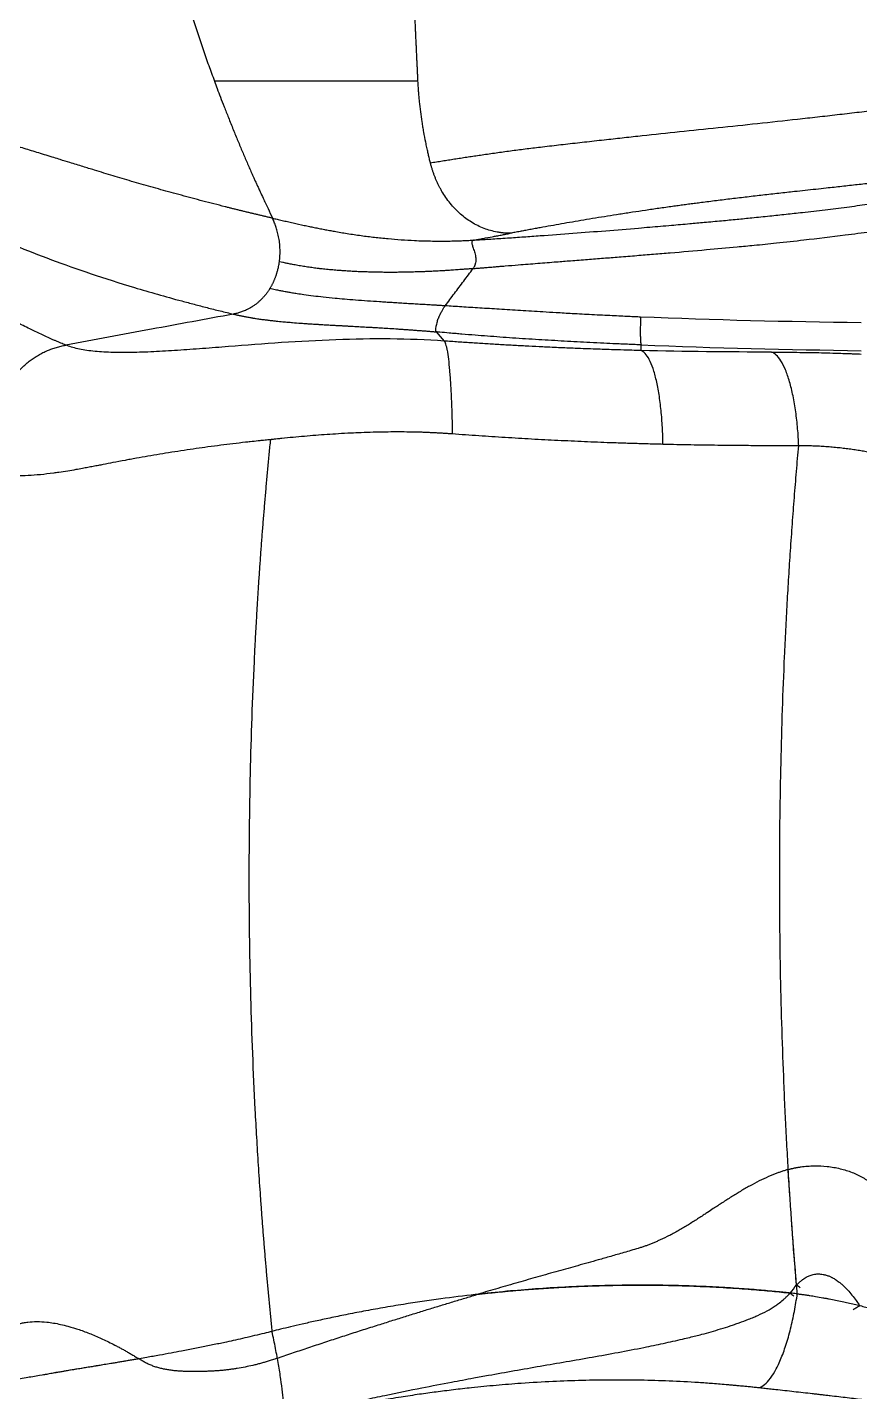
# Model space of a CAD drawing. Extents: x 526 to 610, y 679 to 808.
# Drawn here: x 540.34 to 555.31, y 713.94 to 738.47 of the extents above; entities that cross this region are included whole.
import ezdxf

# ---------------------------------------------------------------- set-up
doc = ezdxf.new("R2010")
doc.units = 0
doc.header["$MEASUREMENT"] = 0
doc.layers.add('1', color=4, linetype='Continuous')

# ---------------------------------------------------------------- blocks, each defined once
blk = doc.blocks.new('JETSETTER LX')
at = {"layer": '1', "color": 3, "linetype": 'Continuous', "lineweight": 25}
for p, q in [((17.583, 40.622), (17.58, 40.622)), ((21.57, 36.117), (21.712, 35.953)), ((25.257, 35.782), (25.257, 35.883)), ((18.713, 17.668), (18.798, 17.697))]:
    blk.add_line(p, q, dxfattribs=at)
for points, knots in [([(21.242, 40.622), (21.241, 40.647), (21.238, 40.698), (21.235, 40.774), (21.231, 40.85), (21.228, 40.927), (21.224, 41.004), (21.22, 41.08), (21.217, 41.158), (21.213, 41.235), (21.21, 41.312), (21.206, 41.39), (21.203, 41.468), (21.199, 41.546), (21.189, 41.766), (21.173, 42.131), (21.152, 42.645), (21.131, 43.166), (21.117, 43.567), (21.107, 43.845), (21.102, 43.998), (21.097, 44.151), (21.092, 44.305), (21.087, 44.46), (21.082, 44.616), (21.079, 44.72), (21.078, 44.772)], [0, 0, 0, 0, 0.0190812, 0.0381721, 0.0572728, 0.0763836, 0.0955046, 0.1146358, 0.1337775, 0.1529297, 0.1720926, 0.1912664, 0.2104511, 0.229647, 0.248854, 0.372558, 0.4971316, 0.6213283, 0.7468454, 0.782577, 0.8184518, 0.8544706, 0.8906342, 0.9269432, 0.9633982, 1, 1, 1, 1]), ([(16.853, 42.933), (16.861, 42.903), (16.876, 42.843), (16.9, 42.752), (16.925, 42.662), (16.949, 42.572), (16.974, 42.482), (17, 42.392), (17.026, 42.302), (17.052, 42.213), (17.078, 42.123), (17.105, 42.034), (17.132, 41.945), (17.159, 41.857), (17.208, 41.701), (17.28, 41.479), (17.361, 41.24), (17.427, 41.049), (17.477, 40.909), (17.529, 40.766), (17.565, 40.672), (17.583, 40.622)], [0, 0, 0, 0, 0.038666, 0.077299, 0.115897, 0.154462, 0.192992, 0.231489, 0.269951, 0.308378, 0.346772, 0.385131, 0.423455, 0.461745, 0.500001, 0.625304, 0.75, 0.812907, 0.875, 0.934374, 1, 1, 1, 1]), ([(17.58, 40.622), (17.597, 40.579), (17.633, 40.484), (17.691, 40.332), (17.759, 40.158), (17.836, 39.963), (17.891, 39.825), (17.92, 39.753)], [0, 0, 0, 0, 0.149538, 0.324383, 0.524476, 0.749737, 1, 1, 1, 1]), ([(21.242, 40.622), (21.217, 40.622), (21.166, 40.622), (21.091, 40.622), (21.017, 40.622), (20.945, 40.622), (20.873, 40.622), (20.803, 40.622), (20.671, 40.622), (20.482, 40.622), (20.152, 40.622), (19.752, 40.622), (19.289, 40.622), (18.84, 40.622), (18.478, 40.622), (18.193, 40.622), (18.021, 40.622), (17.886, 40.622), (17.786, 40.622), (17.685, 40.622), (17.617, 40.622), (17.583, 40.622)], [0, 0, 0, 0, 0.018341, 0.036475, 0.054401, 0.07212, 0.08963, 0.106932, 0.124026, 0.187121, 0.248418, 0.374992, 0.498121, 0.620802, 0.748762, 0.810754, 0.874328, 0.904582, 0.935613, 0.967419, 1, 1, 1, 1]), ([(21.465, 39.158), (21.462, 39.17), (21.456, 39.194), (21.447, 39.231), (21.438, 39.268), (21.43, 39.305), (21.417, 39.359), (21.401, 39.433), (21.376, 39.556), (21.353, 39.678), (21.331, 39.801), (21.312, 39.923), (21.29, 40.076), (21.272, 40.228), (21.261, 40.35), (21.253, 40.441), (21.247, 40.532), (21.244, 40.592), (21.242, 40.622)], [0, 0, 0, 0, 0.025182, 0.050286, 0.075302, 0.10022, 0.125029, 0.186934, 0.250075, 0.375111, 0.437257, 0.500128, 0.624362, 0.750074, 0.812696, 0.875281, 0.937749, 1, 1, 1, 1]), ([(21.465, 39.158), (21.483, 39.16), (21.519, 39.166), (21.572, 39.175), (21.626, 39.183), (21.681, 39.192), (21.735, 39.2), (21.789, 39.209), (21.844, 39.217), (21.898, 39.226), (21.953, 39.234), (22.008, 39.243), (22.063, 39.251), (22.118, 39.26), (22.173, 39.268), (22.229, 39.276), (22.284, 39.285), (22.34, 39.293), (22.46, 39.311), (22.645, 39.337), (22.903, 39.373), (23.168, 39.407), (23.404, 39.436), (23.606, 39.46), (23.771, 39.479), (23.938, 39.498), (24.108, 39.517), (24.281, 39.537), (24.456, 39.556), (24.678, 39.581), (24.95, 39.611), (25.383, 39.658), (25.942, 39.718), (26.637, 39.79), (27.349, 39.864), (27.949, 39.93), (28.426, 39.983), (28.782, 40.024), (29.135, 40.065), (29.483, 40.106), (29.827, 40.147), (30.164, 40.189), (30.493, 40.23), (30.762, 40.263), (30.974, 40.29), (31.107, 40.307), (31.215, 40.321), (31.297, 40.331), (31.373, 40.341), (31.42, 40.347), (31.442, 40.349)], [0, 0, 0, 0, 0.007616, 0.015202, 0.022758, 0.030284, 0.037781, 0.045246, 0.052682, 0.060086, 0.06746, 0.074803, 0.082114, 0.089395, 0.096644, 0.103862, 0.111049, 0.118204, 0.125328, 0.15676, 0.187702, 0.219011, 0.250049, 0.26805, 0.286015, 0.303946, 0.321843, 0.339708, 0.357539, 0.375338, 0.406698, 0.43783, 0.499962, 0.562129, 0.624609, 0.687226, 0.718562, 0.749841, 0.781094, 0.812504, 0.843831, 0.875098, 0.906264, 0.937379, 0.952981, 0.968636, 0.976957, 0.985426, 0.993327, 1, 1, 1, 1]), ([(17.92, 39.753), (17.934, 39.719), (17.961, 39.652), (18.003, 39.551), (18.044, 39.452), (18.085, 39.354), (18.126, 39.258), (18.167, 39.163), (18.207, 39.07), (18.248, 38.977), (18.275, 38.917), (18.289, 38.887)], [0, 0, 0, 0, 0.116661, 0.23201, 0.346001, 0.458597, 0.569768, 0.679503, 0.787794, 0.89463, 1, 1, 1, 1]), ([(18.626, 38.161), (18.606, 38.166), (18.565, 38.175), (18.505, 38.189), (18.445, 38.204), (18.384, 38.218), (18.323, 38.232), (18.262, 38.247), (18.201, 38.261), (18.14, 38.276), (18.079, 38.291), (18.018, 38.306), (17.957, 38.321), (17.895, 38.336), (17.834, 38.352), (17.725, 38.379), (17.571, 38.418), (17.373, 38.469), (17.178, 38.521), (16.924, 38.589), (16.616, 38.674), (16.262, 38.774), (15.921, 38.874), (15.643, 38.958), (15.409, 39.03), (15.204, 39.093), (15, 39.155), (14.827, 39.209), (14.639, 39.267), (14.419, 39.335), (14.2, 39.402), (14.032, 39.453), (13.909, 39.491), (13.792, 39.525), (13.699, 39.553), (13.632, 39.572), (13.586, 39.585), (13.542, 39.597), (13.498, 39.609), (13.468, 39.617), (13.453, 39.621)], [0, 0, 0, 0, 0.008479, 0.017028, 0.025645, 0.034332, 0.043088, 0.051912, 0.060806, 0.069768, 0.078798, 0.087897, 0.097065, 0.1063, 0.115604, 0.124975, 0.155854, 0.186978, 0.218346, 0.249956, 0.312053, 0.374435, 0.437092, 0.500014, 0.534026, 0.575703, 0.624975, 0.662383, 0.687452, 0.749943, 0.812452, 0.8453, 0.874974, 0.907366, 0.937496, 0.950322, 0.962981, 0.975475, 0.987809, 1, 1, 1, 1]), ([(22.902, 37.89), (22.894, 37.89), (22.879, 37.89), (22.856, 37.89), (22.832, 37.891), (22.808, 37.893), (22.785, 37.895), (22.761, 37.897), (22.736, 37.9), (22.712, 37.903), (22.688, 37.907), (22.632, 37.917), (22.546, 37.937), (22.39, 37.989), (22.206, 38.08), (22.034, 38.207), (21.91, 38.327), (21.821, 38.427), (21.742, 38.532), (21.685, 38.622), (21.644, 38.693), (21.618, 38.743), (21.593, 38.794), (21.57, 38.845), (21.549, 38.896), (21.529, 38.948), (21.511, 39), (21.494, 39.052), (21.479, 39.105), (21.47, 39.14), (21.465, 39.158)], [0, 0, 0, 0, 0.012051, 0.024205, 0.036457, 0.048805, 0.061247, 0.073781, 0.086407, 0.099127, 0.111939, 0.124843, 0.187775, 0.24952, 0.377521, 0.499805, 0.564907, 0.628277, 0.690072, 0.750427, 0.776638, 0.802542, 0.828148, 0.853464, 0.878499, 0.903271, 0.927802, 0.952101, 0.976168, 1, 1, 1, 1]), ([(18.289, 38.887), (18.298, 38.866), (18.316, 38.826), (18.344, 38.765), (18.373, 38.702), (18.41, 38.622), (18.468, 38.498), (18.542, 38.34), (18.599, 38.219), (18.626, 38.161)], [0, 0, 0, 0, 0.083526, 0.166862, 0.249994, 0.342961, 0.499995, 0.762131, 1, 1, 1, 1]), ([(22.26, 37.768), (22.29, 37.77), (22.353, 37.774), (22.451, 37.78), (22.565, 37.787), (22.698, 37.796), (22.895, 37.809), (23.144, 37.826), (23.537, 37.854), (24.029, 37.891), (24.619, 37.936), (25.079, 37.974), (25.473, 38.007), (25.779, 38.033), (26.106, 38.062), (26.406, 38.089), (26.69, 38.115), (26.976, 38.142), (27.265, 38.171), (27.559, 38.201), (27.861, 38.233), (28.193, 38.27), (28.557, 38.313), (28.947, 38.361), (29.386, 38.419), (29.898, 38.492), (30.382, 38.568), (30.736, 38.627), (30.929, 38.66), (31.092, 38.688), (31.266, 38.719), (31.458, 38.754), (31.584, 38.778), (31.645, 38.789)], [0, 0, 0, 0, 0.009517, 0.019899, 0.031192, 0.045761, 0.06242, 0.093684, 0.124981, 0.187661, 0.25043, 0.313248, 0.334637, 0.376073, 0.41107, 0.438865, 0.471998, 0.501591, 0.530156, 0.5642, 0.595314, 0.626673, 0.669956, 0.71158, 0.751304, 0.81048, 0.875676, 0.906753, 0.924255, 0.93783, 0.959382, 0.980132, 1, 1, 1, 1]), ([(30.717, 38.941), (30.702, 38.939), (30.671, 38.936), (30.624, 38.93), (30.578, 38.925), (30.532, 38.919), (30.486, 38.914), (30.44, 38.909), (30.394, 38.903), (30.348, 38.898), (30.302, 38.893), (30.256, 38.887), (30.14, 38.874), (29.951, 38.852), (29.685, 38.822), (29.416, 38.792), (29.142, 38.762), (28.911, 38.736), (28.725, 38.716), (28.568, 38.699), (28.396, 38.68), (28.206, 38.659), (27.984, 38.635), (27.73, 38.607), (27.446, 38.575), (27.163, 38.542), (26.883, 38.509), (26.608, 38.475), (26.392, 38.448), (26.234, 38.427), (26.13, 38.414), (26.027, 38.4), (25.923, 38.386), (25.771, 38.365), (25.572, 38.337), (25.332, 38.302), (25.097, 38.267), (24.793, 38.22), (24.428, 38.162), (24.084, 38.104), (23.821, 38.058), (23.628, 38.024), (23.471, 37.996), (23.348, 37.973), (23.253, 37.956), (23.163, 37.939), (23.073, 37.922), (22.988, 37.906), (22.93, 37.895), (22.902, 37.89)], [0, 0, 0, 0, 0.00587, 0.01171, 0.017517, 0.023293, 0.029037, 0.034748, 0.040427, 0.046073, 0.051687, 0.057268, 0.062817, 0.094358, 0.125419, 0.156839, 0.187804, 0.21896, 0.23459, 0.250142, 0.270898, 0.291683, 0.312551, 0.343724, 0.374964, 0.406192, 0.437421, 0.468738, 0.499986, 0.512257, 0.524616, 0.53707, 0.549625, 0.562286, 0.592844, 0.62423, 0.654701, 0.686242, 0.748537, 0.81119, 0.842634, 0.874129, 0.905647, 0.921406, 0.937158, 0.954537, 0.968622, 0.985153, 1, 1, 1, 1]), ([(14.908, 35.879), (14.893, 35.885), (14.862, 35.898), (14.816, 35.917), (14.767, 35.938), (14.716, 35.96), (14.648, 35.99), (14.563, 36.028), (14.461, 36.075), (14.361, 36.122), (14.254, 36.174), (14.143, 36.229), (14.036, 36.284), (13.944, 36.333), (13.863, 36.376), (13.781, 36.421), (13.69, 36.473), (13.594, 36.529), (13.5, 36.586), (13.399, 36.648), (13.29, 36.718), (13.153, 36.81), (13.04, 36.89), (12.951, 36.956), (12.898, 36.996), (12.846, 37.036), (12.791, 37.08), (12.724, 37.134), (12.643, 37.202), (12.546, 37.287), (12.415, 37.409), (12.279, 37.546), (12.177, 37.658), (12.114, 37.731), (12.078, 37.774), (12.035, 37.826), (11.974, 37.902), (11.906, 37.99), (11.836, 38.086), (11.787, 38.156), (11.746, 38.215), (11.71, 38.267), (11.687, 38.302), (11.675, 38.319)], [0, 0, 0, 0, 0.008126, 0.016721, 0.025787, 0.035322, 0.045327, 0.06484, 0.084362, 0.105229, 0.125071, 0.150138, 0.175216, 0.193908, 0.211749, 0.229972, 0.250329, 0.276134, 0.299676, 0.320953, 0.353557, 0.386156, 0.434427, 0.451545, 0.467368, 0.483085, 0.500379, 0.521466, 0.549269, 0.583792, 0.625033, 0.696772, 0.750392, 0.760324, 0.784501, 0.801919, 0.822879, 0.875323, 0.908112, 0.937735, 0.958502, 0.979257, 1, 1, 1, 1]), ([(12.443, 38.464), (12.452, 38.458), (12.471, 38.447), (12.508, 38.425), (12.554, 38.397), (12.6, 38.369), (12.636, 38.347), (12.69, 38.313), (12.775, 38.262), (12.932, 38.173), (13.141, 38.063), (13.409, 37.931), (13.694, 37.801), (14.097, 37.628), (14.639, 37.415), (15.352, 37.162), (16.132, 36.914), (16.769, 36.732), (17.218, 36.613), (17.409, 36.563), (17.564, 36.524), (17.684, 36.494), (17.803, 36.465), (17.883, 36.446), (17.92, 36.436)], [0, 0, 0, 0, 0.007813, 0.015626, 0.031251, 0.046877, 0.05469, 0.062503, 0.093754, 0.125005, 0.187506, 0.250009, 0.31251, 0.375012, 0.50001, 0.625009, 0.750002, 0.874995, 0.906246, 0.937497, 0.953123, 0.968748, 0.985334, 1, 1, 1, 1]), ([(22.231, 37.255), (22.257, 37.257), (22.308, 37.262), (22.387, 37.268), (22.467, 37.275), (22.55, 37.282), (22.635, 37.289), (22.722, 37.296), (22.859, 37.308), (23.084, 37.326), (23.392, 37.35), (23.705, 37.375), (24.004, 37.398), (24.286, 37.42), (24.577, 37.443), (24.872, 37.466), (25.172, 37.49), (25.479, 37.515), (25.896, 37.549), (26.397, 37.592), (26.899, 37.638), (27.318, 37.678), (27.719, 37.719), (28.265, 37.779), (28.831, 37.847), (29.317, 37.911), (29.642, 37.956), (29.898, 37.993), (30.149, 38.03), (30.394, 38.068), (30.635, 38.106), (30.87, 38.145), (31.101, 38.184), (31.326, 38.224), (31.546, 38.264), (31.691, 38.291), (31.762, 38.305)], [0, 0, 0, 0, 0.007992, 0.016201, 0.024627, 0.033273, 0.042138, 0.051223, 0.06053, 0.085244, 0.121753, 0.157103, 0.183571, 0.215796, 0.245873, 0.274884, 0.308521, 0.339938, 0.371383, 0.43948, 0.497244, 0.529089, 0.571018, 0.623037, 0.700928, 0.748861, 0.776291, 0.803208, 0.829612, 0.855502, 0.880876, 0.905734, 0.930076, 0.953901, 0.977209, 1, 1, 1, 1]), ([(18.75, 37.38), (18.751, 37.388), (18.753, 37.403), (18.755, 37.426), (18.757, 37.45), (18.759, 37.475), (18.76, 37.5), (18.761, 37.525), (18.761, 37.551), (18.761, 37.6), (18.758, 37.675), (18.746, 37.776), (18.726, 37.878), (18.704, 37.956), (18.686, 38.013), (18.672, 38.052), (18.657, 38.09), (18.642, 38.126), (18.631, 38.15), (18.626, 38.161)], [0, 0, 0, 0, 0.028962, 0.05857, 0.088824, 0.119729, 0.151286, 0.183501, 0.216377, 0.249919, 0.365231, 0.499849, 0.631712, 0.749901, 0.802526, 0.853837, 0.903842, 0.952555, 1, 1, 1, 1]), ([(18.626, 38.161), (18.639, 38.158), (18.667, 38.152), (18.709, 38.142), (18.752, 38.132), (18.814, 38.118), (18.895, 38.099), (19.026, 38.069), (19.158, 38.04), (19.286, 38.014), (19.376, 37.995), (19.466, 37.977), (19.558, 37.959), (19.648, 37.942), (19.746, 37.924), (19.853, 37.905), (20.01, 37.879), (20.173, 37.855), (20.34, 37.833), (20.499, 37.814), (20.697, 37.793), (20.936, 37.774), (21.15, 37.761), (21.339, 37.754), (21.466, 37.751), (21.553, 37.75), (21.594, 37.75), (21.626, 37.75), (21.649, 37.75), (21.673, 37.75), (21.71, 37.75), (21.761, 37.75), (21.821, 37.751), (21.88, 37.753), (21.939, 37.754), (21.996, 37.756), (22.05, 37.758), (22.103, 37.76), (22.156, 37.763), (22.208, 37.765), (22.243, 37.767), (22.26, 37.768)], [0, 0, 0, 0, 0.015239, 0.030961, 0.047166, 0.063852, 0.099772, 0.13565, 0.20641, 0.238566, 0.267154, 0.297737, 0.327443, 0.356275, 0.38424, 0.418776, 0.453895, 0.524982, 0.558176, 0.590577, 0.652581, 0.710318, 0.765171, 0.802549, 0.838711, 0.849137, 0.859441, 0.865768, 0.86985, 0.8741, 0.881331, 0.894193, 0.906937, 0.919567, 0.932089, 0.944512, 0.95566, 0.966778, 0.977873, 0.988946, 1, 1, 1, 1]), ([(22.26, 37.768), (22.286, 37.773), (22.339, 37.783), (22.445, 37.803), (22.551, 37.823), (22.658, 37.843), (22.739, 37.859), (22.821, 37.874), (22.875, 37.885), (22.902, 37.89)], [0, 0, 0, 0, 0.1226333, 0.249993, 0.4999841, 0.6215252, 0.7499826, 0.8744926, 1, 1, 1, 1]), ([(22.26, 37.768), (22.258, 37.768), (22.254, 37.767), (22.249, 37.766), (22.244, 37.764), (22.239, 37.763), (22.235, 37.761), (22.231, 37.759), (22.227, 37.757), (22.224, 37.755), (22.218, 37.749), (22.211, 37.739), (22.209, 37.722), (22.212, 37.7), (22.219, 37.673), (22.23, 37.639), (22.243, 37.601), (22.257, 37.559), (22.269, 37.515), (22.278, 37.47), (22.283, 37.426), (22.282, 37.381), (22.275, 37.346), (22.267, 37.321), (22.26, 37.304), (22.252, 37.287), (22.242, 37.271), (22.235, 37.26), (22.231, 37.255)], [0, 0, 0, 0, 0.012959, 0.025862, 0.038727, 0.051576, 0.064427, 0.0773, 0.090215, 0.10319, 0.116246, 0.171979, 0.23181, 0.290492, 0.357432, 0.426124, 0.499583, 0.572926, 0.64124, 0.70513, 0.765385, 0.824657, 0.879925, 0.903681, 0.927416, 0.951282, 0.975429, 1, 1, 1, 1]), ([(18.58, 36.897), (18.583, 36.903), (18.591, 36.915), (18.601, 36.934), (18.612, 36.952), (18.622, 36.971), (18.631, 36.99), (18.641, 37.009), (18.65, 37.028), (18.658, 37.048), (18.666, 37.067), (18.674, 37.087), (18.682, 37.107), (18.688, 37.123), (18.692, 37.135), (18.695, 37.145), (18.7, 37.16), (18.706, 37.178), (18.713, 37.201), (18.72, 37.228), (18.728, 37.26), (18.736, 37.296), (18.743, 37.336), (18.747, 37.365), (18.75, 37.38)], [0, 0, 0, 0, 0.0416561, 0.0833117, 0.1249673, 0.1666233, 0.2082801, 0.2499378, 0.2915965, 0.333256, 0.3749163, 0.416577, 0.4582379, 0.4998985, 0.5126126, 0.5336147, 0.5629047, 0.6004825, 0.6463482, 0.7005019, 0.7629441, 0.8336749, 0.912694, 1, 1, 1, 1]), ([(22.231, 37.255), (22.22, 37.254), (22.197, 37.252), (22.162, 37.249), (22.127, 37.246), (22.092, 37.244), (22.057, 37.241), (21.997, 37.236), (21.929, 37.231), (21.845, 37.226), (21.775, 37.221), (21.71, 37.217), (21.656, 37.214), (21.604, 37.211), (21.547, 37.208), (21.484, 37.205), (21.414, 37.202), (21.337, 37.199), (21.261, 37.196), (21.178, 37.194), (21.087, 37.191), (20.988, 37.189), (20.889, 37.188), (20.792, 37.187), (20.697, 37.187), (20.603, 37.188), (20.51, 37.189), (20.419, 37.191), (20.329, 37.194), (20.236, 37.197), (20.152, 37.2), (20.069, 37.204), (19.988, 37.209), (19.902, 37.215), (19.826, 37.22), (19.764, 37.225), (19.708, 37.23), (19.652, 37.235), (19.597, 37.241), (19.544, 37.246), (19.489, 37.252), (19.418, 37.261), (19.331, 37.272), (19.231, 37.286), (19.13, 37.302), (19.035, 37.319), (18.948, 37.336), (18.875, 37.351), (18.813, 37.365), (18.775, 37.374), (18.758, 37.378)], [0, 0, 0, 0, 0.008102, 0.016272, 0.024511, 0.032819, 0.041195, 0.049639, 0.074942, 0.089359, 0.109407, 0.124999, 0.135804, 0.147999, 0.162463, 0.176524, 0.193862, 0.213248, 0.232641, 0.249998, 0.275183, 0.300307, 0.325379, 0.350411, 0.375408, 0.400378, 0.425322, 0.450241, 0.475132, 0.499995, 0.528785, 0.547225, 0.572769, 0.600855, 0.624992, 0.641871, 0.659208, 0.677003, 0.695623, 0.712161, 0.729106, 0.749994, 0.783778, 0.818804, 0.855066, 0.892555, 0.925274, 0.954084, 0.978991, 1, 1, 1, 1]), ([(21.731, 36.585), (21.787, 36.66), (21.898, 36.808), (22.064, 37.032), (22.176, 37.181), (22.231, 37.255)], [0, 0, 0, 0, 0.333442, 0.666746, 1, 1, 1, 1]), ([(18.58, 36.897), (18.576, 36.892), (18.569, 36.881), (18.558, 36.864), (18.547, 36.848), (18.535, 36.831), (18.523, 36.814), (18.51, 36.797), (18.496, 36.78), (18.482, 36.764), (18.468, 36.747), (18.446, 36.723), (18.417, 36.693), (18.379, 36.659), (18.339, 36.625), (18.296, 36.593), (18.252, 36.564), (18.206, 36.538), (18.162, 36.515), (18.12, 36.496), (18.082, 36.481), (18.049, 36.469), (18.016, 36.459), (17.983, 36.45), (17.951, 36.443), (17.93, 36.439), (17.92, 36.436)], [0, 0, 0, 0, 0.0229602, 0.046373, 0.0702396, 0.0945614, 0.1193395, 0.1445755, 0.1702709, 0.1964275, 0.2230471, 0.2501321, 0.3099323, 0.3753318, 0.4326852, 0.500557, 0.5691348, 0.6256935, 0.6908492, 0.7506407, 0.7949807, 0.8382001, 0.880306, 0.9213042, 0.9612004, 1, 1, 1, 1]), ([(21.731, 36.585), (21.72, 36.586), (21.699, 36.587), (21.667, 36.589), (21.635, 36.591), (21.605, 36.593), (21.575, 36.595), (21.545, 36.597), (21.516, 36.598), (21.458, 36.602), (21.367, 36.607), (21.25, 36.614), (21.129, 36.621), (21.011, 36.628), (20.891, 36.636), (20.775, 36.643), (20.661, 36.65), (20.512, 36.66), (20.33, 36.672), (20.119, 36.687), (19.926, 36.703), (19.731, 36.721), (19.483, 36.746), (19.258, 36.773), (19.094, 36.798), (19.012, 36.811), (18.945, 36.822), (18.867, 36.836), (18.794, 36.85), (18.728, 36.863), (18.673, 36.875), (18.625, 36.886), (18.595, 36.894), (18.58, 36.897)], [0, 0, 0, 0, 0.008348, 0.016542, 0.024582, 0.03247, 0.040206, 0.04779, 0.055224, 0.062507, 0.092833, 0.125009, 0.153685, 0.187511, 0.218711, 0.250014, 0.281265, 0.312518, 0.375011, 0.437503, 0.500004, 0.55401, 0.625005, 0.749976, 0.795863, 0.812481, 0.846079, 0.874988, 0.90754, 0.937493, 0.958786, 0.979621, 1, 1, 1, 1]), ([(21.57, 36.117), (21.569, 36.117), (21.569, 36.118), (21.567, 36.12), (21.566, 36.123), (21.565, 36.127), (21.563, 36.134), (21.562, 36.145), (21.561, 36.167), (21.565, 36.198), (21.574, 36.239), (21.582, 36.271), (21.59, 36.299), (21.597, 36.324), (21.605, 36.349), (21.614, 36.372), (21.621, 36.39), (21.629, 36.408), (21.637, 36.425), (21.645, 36.442), (21.653, 36.457), (21.663, 36.476), (21.675, 36.498), (21.688, 36.521), (21.702, 36.543), (21.712, 36.559), (21.719, 36.57), (21.724, 36.576), (21.728, 36.581), (21.73, 36.584), (21.731, 36.585)], [0, 0, 0, 0, 0.0194459, 0.0387331, 0.0578723, 0.0865135, 0.1145563, 0.1744337, 0.2282339, 0.3518432, 0.4220047, 0.5002263, 0.5390737, 0.573488, 0.6335164, 0.6610139, 0.6894844, 0.7167258, 0.7501465, 0.7715617, 0.7955419, 0.8221447, 0.8599281, 0.8976338, 0.9321004, 0.9618937, 0.974696, 0.9853217, 0.9937564, 1, 1, 1, 1]), ([(25.245, 36.384), (25.213, 36.385), (25.141, 36.388), (25.023, 36.394), (24.886, 36.4), (24.73, 36.407), (24.555, 36.416), (24.315, 36.428), (24.036, 36.443), (23.743, 36.46), (23.499, 36.475), (23.285, 36.488), (23.086, 36.5), (22.893, 36.512), (22.707, 36.523), (22.528, 36.535), (22.356, 36.546), (22.19, 36.556), (22.031, 36.566), (21.879, 36.576), (21.78, 36.582), (21.731, 36.585)], [0, 0, 0, 0, 0.027918, 0.061332, 0.100251, 0.14468, 0.194616, 0.250048, 0.349681, 0.433037, 0.500127, 0.558774, 0.615504, 0.670308, 0.723178, 0.774115, 0.823121, 0.870202, 0.915367, 0.958629, 1, 1, 1, 1]), ([(17.92, 36.436), (17.429, 36.346), (16.425, 36.161), (15.421, 35.975), (14.908, 35.88)], [0, 0, 0, 0, 0.489262, 1, 1, 1, 1]), ([(17.92, 36.436), (17.928, 36.434), (17.946, 36.43), (17.972, 36.424), (17.999, 36.418), (18.027, 36.412), (18.057, 36.406), (18.086, 36.4), (18.117, 36.394), (18.149, 36.388), (18.182, 36.382), (18.216, 36.376), (18.242, 36.372), (18.261, 36.368), (18.277, 36.366), (18.302, 36.362), (18.335, 36.357), (18.374, 36.351), (18.421, 36.344), (18.478, 36.337), (18.535, 36.33), (18.585, 36.324), (18.634, 36.319), (18.709, 36.311), (18.803, 36.301), (18.9, 36.293), (19.007, 36.284), (19.102, 36.276), (19.196, 36.27), (19.272, 36.264), (19.343, 36.26), (19.399, 36.256), (19.423, 36.255), (19.441, 36.254), (19.462, 36.252), (19.493, 36.25), (19.533, 36.248), (19.582, 36.245), (19.635, 36.242), (19.685, 36.239), (19.739, 36.236), (19.799, 36.233), (19.857, 36.23), (19.893, 36.228), (19.913, 36.227), (19.929, 36.226), (19.951, 36.225), (19.975, 36.223), (20.008, 36.221), (20.053, 36.219), (20.133, 36.215), (20.242, 36.209), (20.356, 36.202), (20.437, 36.198), (20.492, 36.194), (20.543, 36.192), (20.626, 36.187), (20.739, 36.18), (20.856, 36.172), (20.941, 36.166), (20.989, 36.163), (21.035, 36.16), (21.092, 36.156), (21.16, 36.151), (21.229, 36.145), (21.297, 36.14), (21.366, 36.135), (21.434, 36.129), (21.502, 36.123), (21.547, 36.119), (21.57, 36.117)], [0, 0, 0, 0, 0.01034, 0.020884, 0.031634, 0.04259, 0.05375, 0.065116, 0.076686, 0.08846, 0.100438, 0.112618, 0.125001, 0.128494, 0.133002, 0.142569, 0.154557, 0.167617, 0.182722, 0.202599, 0.224598, 0.238104, 0.250024, 0.272118, 0.308503, 0.336543, 0.359435, 0.402816, 0.418581, 0.43858, 0.466369, 0.477327, 0.48357, 0.486459, 0.491706, 0.500028, 0.511474, 0.523487, 0.539396, 0.552823, 0.562536, 0.580915, 0.59929, 0.606254, 0.60881, 0.61421, 0.618292, 0.625037, 0.632391, 0.643329, 0.657846, 0.691604, 0.723327, 0.740609, 0.75002, 0.76254, 0.776679, 0.808342, 0.842085, 0.858826, 0.867243, 0.874998, 0.890752, 0.906471, 0.922156, 0.937805, 0.953415, 0.968986, 0.984515, 1, 1, 1, 1]), ([(25.245, 36.384), (25.244, 36.356), (25.243, 36.327), (25.241, 36.268), (25.241, 36.238), (25.24, 36.179), (25.24, 36.15), (25.24, 36.095), (25.24, 36.069), (25.241, 36.021), (25.242, 35.999), (25.244, 35.961), (25.245, 35.944), (25.248, 35.917), (25.25, 35.906), (25.253, 35.891), (25.255, 35.886), (25.257, 35.883)], [0, 0, 0, 0, 0.125, 0.125, 0.25, 0.25, 0.375, 0.375, 0.5, 0.5, 0.625, 0.625, 0.75, 0.75, 0.875, 0.875, 1, 1, 1, 1]), ([(25.257, 35.883), (25.221, 35.885), (25.148, 35.888), (25.035, 35.893), (24.917, 35.898), (24.767, 35.904), (24.572, 35.913), (24.342, 35.925), (24.104, 35.937), (23.797, 35.954), (23.41, 35.976), (22.949, 36.006), (22.568, 36.034), (22.264, 36.057), (22.076, 36.073), (21.919, 36.086), (21.788, 36.097), (21.669, 36.108), (21.592, 36.115), (21.57, 36.117)], [0, 0, 0, 0, 0.029001, 0.059499, 0.091495, 0.124988, 0.181614, 0.250059, 0.312611, 0.375166, 0.500262, 0.627712, 0.750266, 0.810068, 0.875153, 0.903088, 0.937577, 0.981697, 1, 1, 1, 1]), ([(13.518, 33.608), (13.518, 33.619), (13.518, 33.639), (13.518, 33.669), (13.519, 33.699), (13.52, 33.73), (13.521, 33.761), (13.522, 33.792), (13.523, 33.823), (13.525, 33.854), (13.527, 33.885), (13.529, 33.916), (13.531, 33.947), (13.534, 33.979), (13.542, 34.062), (13.558, 34.2), (13.584, 34.352), (13.61, 34.474), (13.631, 34.559), (13.655, 34.646), (13.682, 34.73), (13.711, 34.814), (13.753, 34.921), (13.812, 35.049), (13.895, 35.196), (13.992, 35.333), (14.084, 35.44), (14.167, 35.519), (14.233, 35.576), (14.302, 35.629), (14.377, 35.678), (14.455, 35.723), (14.523, 35.757), (14.577, 35.781), (14.616, 35.797), (14.657, 35.812), (14.697, 35.825), (14.738, 35.838), (14.78, 35.85), (14.822, 35.861), (14.865, 35.87), (14.894, 35.876), (14.908, 35.879)], [0, 0, 0, 0, 0.0091368, 0.0183538, 0.0276511, 0.0370287, 0.0464868, 0.0560252, 0.065644, 0.0753431, 0.0851225, 0.0949821, 0.1049217, 0.1149413, 0.1250407, 0.1847966, 0.2500607, 0.2799602, 0.3125753, 0.3410478, 0.3750871, 0.4063428, 0.4375975, 0.5001001, 0.5626074, 0.6250971, 0.6875849, 0.7194758, 0.7500793, 0.7818102, 0.8125644, 0.8441306, 0.8750423, 0.8891568, 0.9032056, 0.917192, 0.9311197, 0.9449921, 0.9588129, 0.9725854, 0.9863132, 1, 1, 1, 1]), ([(21.712, 35.953), (21.392, 35.976), (20.745, 35.999), (20.092, 35.987), (19.439, 35.963), (19.113, 35.945), (18.467, 35.902), (18.147, 35.877), (17.677, 35.841), (17.366, 35.816), (16.916, 35.784), (16.485, 35.758), (16.081, 35.744), (15.712, 35.745), (15.387, 35.766), (15.205, 35.795), (15.042, 35.832), (14.97, 35.854), (14.908, 35.88)], [0, 0, 0, 0, 0.125, 0.25, 0.25, 0.375, 0.375, 0.5, 0.5, 0.5625, 0.625, 0.6875, 0.75, 0.8125, 0.875, 0.9375, 0.9375, 1, 1, 1, 1]), ([(21.712, 35.953), (21.713, 35.952), (21.714, 35.95), (21.716, 35.947), (21.719, 35.943), (21.721, 35.939), (21.723, 35.935), (21.726, 35.93), (21.728, 35.925), (21.73, 35.92), (21.732, 35.914), (21.734, 35.908), (21.736, 35.902), (21.742, 35.884), (21.752, 35.849), (21.769, 35.767), (21.789, 35.634), (21.806, 35.463), (21.819, 35.307), (21.828, 35.181), (21.835, 35.046), (21.84, 34.936), (21.844, 34.856), (21.846, 34.807), (21.847, 34.758), (21.849, 34.708), (21.851, 34.656), (21.852, 34.605), (21.853, 34.552), (21.855, 34.499), (21.856, 34.446), (21.857, 34.392), (21.858, 34.337), (21.858, 34.301), (21.858, 34.282)], [0, 0, 0, 0, 0.01088, 0.021685, 0.032411, 0.043056, 0.053619, 0.064096, 0.074486, 0.084786, 0.094994, 0.105109, 0.115127, 0.125048, 0.188464, 0.25006, 0.376604, 0.499875, 0.562365, 0.625006, 0.687589, 0.749909, 0.770251, 0.790717, 0.811298, 0.831984, 0.852765, 0.87363, 0.894569, 0.915571, 0.936627, 0.957724, 0.978852, 1, 1, 1, 1]), ([(25.257, 35.782), (25.228, 35.783), (25.145, 35.785), (24.98, 35.789), (24.734, 35.797), (24.484, 35.805), (24.254, 35.813), (24.083, 35.82), (23.92, 35.827), (23.768, 35.833), (23.624, 35.84), (23.445, 35.848), (23.234, 35.859), (22.981, 35.872), (22.727, 35.887), (22.474, 35.902), (22.22, 35.918), (21.966, 35.935), (21.796, 35.947), (21.712, 35.953)], [0, 0, 0, 0, 0.0240722, 0.0708898, 0.140443, 0.232719, 0.2831529, 0.3355418, 0.3781386, 0.420732, 0.4646369, 0.500198, 0.5716045, 0.6430061, 0.7144046, 0.7858015, 0.8571986, 0.9285975, 1, 1, 1, 1]), ([(25.647, 34.095), (25.646, 34.196), (25.643, 34.299), (25.632, 34.503), (25.624, 34.605), (25.604, 34.802), (25.592, 34.899), (25.564, 35.08), (25.547, 35.166), (25.511, 35.323), (25.491, 35.395), (25.448, 35.52), (25.426, 35.574), (25.379, 35.665), (25.354, 35.7), (25.306, 35.754), (25.281, 35.772), (25.257, 35.782)], [0, 0, 0, 0, 0.125, 0.125, 0.25, 0.25, 0.375, 0.375, 0.5, 0.5, 0.625, 0.625, 0.75, 0.75, 0.875, 0.875, 1, 1, 1, 1]), ([(27.601, 35.754), (27.61, 35.754), (27.63, 35.754), (27.661, 35.754), (27.693, 35.754), (27.727, 35.754), (27.762, 35.753), (27.806, 35.753), (27.885, 35.752), (28.025, 35.751), (28.208, 35.748), (28.406, 35.745), (28.604, 35.74), (28.787, 35.735), (28.927, 35.73), (29.019, 35.727), (29.084, 35.724), (29.15, 35.722), (29.191, 35.72), (29.211, 35.719)], [0, 0, 0, 0, 0.018443, 0.037833, 0.05817, 0.079453, 0.101684, 0.12486, 0.161734, 0.249626, 0.386226, 0.499364, 0.613436, 0.749614, 0.838883, 0.874838, 0.92087, 0.962592, 1, 1, 1, 1]), ([(28.089, 34.07), (28.085, 34.171), (28.079, 34.274), (28.061, 34.479), (28.049, 34.581), (28.022, 34.779), (28.005, 34.875), (27.968, 35.056), (27.947, 35.142), (27.902, 35.299), (27.877, 35.37), (27.825, 35.495), (27.798, 35.549), (27.742, 35.639), (27.714, 35.674), (27.657, 35.727), (27.629, 35.745), (27.601, 35.754)], [0, 0, 0, 0, 0.125, 0.125, 0.25, 0.25, 0.375, 0.375, 0.5, 0.5, 0.625, 0.625, 0.75, 0.75, 0.875, 0.875, 1, 1, 1, 1]), ([(18.587, 34.179), (18.572, 34.178), (18.541, 34.175), (18.489, 34.17), (18.43, 34.163), (18.341, 34.154), (18.244, 34.144), (18.093, 34.127), (17.917, 34.106), (17.691, 34.078), (17.47, 34.049), (17.249, 34.018), (17.031, 33.986), (16.74, 33.941), (16.454, 33.894), (16.208, 33.851), (16.072, 33.826), (15.93, 33.8), (15.768, 33.769), (15.609, 33.738), (15.492, 33.715), (15.401, 33.698), (15.305, 33.679), (15.201, 33.66), (15.079, 33.638), (14.937, 33.615), (14.804, 33.594), (14.639, 33.571), (14.45, 33.548), (14.228, 33.531), (14.059, 33.527), (13.931, 33.531), (13.861, 33.536), (13.8, 33.543), (13.755, 33.549), (13.708, 33.557), (13.669, 33.564), (13.635, 33.572), (13.602, 33.581), (13.572, 33.59), (13.544, 33.599), (13.527, 33.605), (13.518, 33.608)], [0, 0, 0, 0, 0.007024, 0.015312, 0.024863, 0.035678, 0.058188, 0.071296, 0.10783, 0.142503, 0.179388, 0.213836, 0.248937, 0.28535, 0.356974, 0.392814, 0.412613, 0.428647, 0.467829, 0.500209, 0.516531, 0.533887, 0.552277, 0.571702, 0.595105, 0.625344, 0.658308, 0.678982, 0.732579, 0.786122, 0.839599, 0.864385, 0.893036, 0.900844, 0.91975, 0.93453, 0.946473, 0.958178, 0.969383, 0.980088, 0.990293, 1, 1, 1, 1]), ([(18.587, 34.179), (18.583, 34.137), (18.574, 34.052), (18.562, 33.924), (18.549, 33.796), (18.537, 33.668), (18.526, 33.54), (18.514, 33.412), (18.503, 33.284), (18.492, 33.156), (18.481, 33.028), (18.47, 32.9), (18.459, 32.772), (18.449, 32.643), (18.439, 32.515), (18.429, 32.386), (18.419, 32.258), (18.41, 32.129), (18.401, 32), (18.392, 31.872), (18.383, 31.743), (18.374, 31.614), (18.366, 31.485), (18.358, 31.356), (18.35, 31.227), (18.342, 31.098), (18.335, 30.969), (18.327, 30.839), (18.32, 30.71), (18.313, 30.581), (18.306, 30.451), (18.3, 30.322), (18.28, 29.901), (18.25, 29.187), (18.221, 28.181), (18.204, 27.173), (18.2, 26.164), (18.208, 25.156), (18.229, 24.149), (18.262, 23.141), (18.296, 22.387), (18.323, 21.885), (18.337, 21.636), (18.352, 21.386), (18.367, 21.137), (18.384, 20.887), (18.401, 20.638), (18.419, 20.389), (18.437, 20.14), (18.457, 19.89), (18.477, 19.641), (18.498, 19.392), (18.52, 19.143), (18.543, 18.894), (18.567, 18.645), (18.591, 18.397), (18.608, 18.231), (18.616, 18.148)], [0, 0, 0, 0, 0.008065, 0.016128, 0.024191, 0.032253, 0.040314, 0.048375, 0.056434, 0.064493, 0.072552, 0.08061, 0.088668, 0.096725, 0.104783, 0.112839, 0.120896, 0.128953, 0.13701, 0.145067, 0.153124, 0.161182, 0.16924, 0.177298, 0.185357, 0.193417, 0.201477, 0.209538, 0.2176, 0.225663, 0.233727, 0.241792, 0.249858, 0.312363, 0.374822, 0.437283, 0.499796, 0.562198, 0.624643, 0.687179, 0.749854, 0.765412, 0.780977, 0.79655, 0.812132, 0.827724, 0.843325, 0.858937, 0.874559, 0.890194, 0.90584, 0.921499, 0.937171, 0.952857, 0.968557, 0.984271, 1, 1, 1, 1]), ([(21.858, 34.282), (21.835, 34.284), (21.789, 34.287), (21.719, 34.292), (21.647, 34.296), (21.575, 34.3), (21.502, 34.304), (21.428, 34.307), (21.352, 34.31), (21.276, 34.313), (21.198, 34.315), (21.12, 34.316), (20.939, 34.319), (20.639, 34.318), (20.303, 34.309), (20.022, 34.297), (19.818, 34.285), (19.608, 34.272), (19.335, 34.251), (19.063, 34.228), (18.833, 34.205), (18.72, 34.193), (18.663, 34.187), (18.621, 34.183), (18.598, 34.18), (18.587, 34.179)], [0, 0, 0, 0, 0.0211711, 0.0426505, 0.0644392, 0.0865381, 0.1089481, 0.1316704, 0.1547059, 0.1780556, 0.2017208, 0.2257024, 0.2500016, 0.3672626, 0.4999979, 0.5576578, 0.6249982, 0.6874987, 0.7499993, 0.8749993, 0.9374997, 0.9610236, 0.9791667, 0.9898768, 1, 1, 1, 1]), ([(25.647, 34.095), (25.603, 34.096), (25.515, 34.098), (25.382, 34.102), (25.248, 34.106), (25.113, 34.11), (24.978, 34.114), (24.841, 34.119), (24.593, 34.127), (24.232, 34.142), (23.76, 34.164), (23.284, 34.188), (22.889, 34.212), (22.572, 34.232), (22.335, 34.248), (22.097, 34.265), (21.938, 34.276), (21.858, 34.282)], [0, 0, 0, 0, 0.035036, 0.070299, 0.105789, 0.141505, 0.177446, 0.213612, 0.250001, 0.374007, 0.499999, 0.624374, 0.749996, 0.812295, 0.874728, 0.937296, 1, 1, 1, 1]), ([(28.089, 34.07), (28.041, 34.07), (27.943, 34.07), (27.796, 34.07), (27.647, 34.07), (27.496, 34.07), (27.343, 34.071), (27.187, 34.072), (27.03, 34.073), (26.846, 34.075), (26.633, 34.077), (26.392, 34.08), (26.147, 34.084), (25.899, 34.089), (25.732, 34.093), (25.647, 34.095)], [0, 0, 0, 0, 0.059685, 0.120175, 0.181464, 0.243548, 0.306421, 0.370077, 0.434512, 0.499721, 0.596889, 0.695514, 0.795583, 0.897082, 1, 1, 1, 1]), ([(28.064, 18.824), (28.06, 18.865), (28.053, 18.946), (28.043, 19.07), (28.033, 19.193), (28.023, 19.317), (28.013, 19.442), (28.003, 19.567), (27.994, 19.692), (27.984, 19.818), (27.975, 19.945), (27.966, 20.072), (27.957, 20.199), (27.948, 20.327), (27.94, 20.455), (27.931, 20.583), (27.915, 20.826), (27.894, 21.183), (27.868, 21.657), (27.844, 22.135), (27.816, 22.772), (27.787, 23.57), (27.762, 24.528), (27.749, 25.488), (27.745, 26.448), (27.752, 27.408), (27.769, 28.369), (27.796, 29.326), (27.827, 30.124), (27.858, 30.761), (27.883, 31.239), (27.911, 31.712), (27.936, 32.107), (27.958, 32.424), (27.975, 32.664), (27.993, 32.903), (28.011, 33.14), (28.03, 33.375), (28.049, 33.608), (28.069, 33.84), (28.082, 33.994), (28.089, 34.07)], [0, 0, 0, 0, 0.008144, 0.016315, 0.024514, 0.03274, 0.040993, 0.049271, 0.057576, 0.065906, 0.074262, 0.082642, 0.091047, 0.099477, 0.10793, 0.116407, 0.124907, 0.155796, 0.186929, 0.21829, 0.249866, 0.312112, 0.374867, 0.437306, 0.499897, 0.562524, 0.62494, 0.687744, 0.749977, 0.781595, 0.812982, 0.844122, 0.875, 0.89095, 0.906812, 0.922583, 0.938261, 0.953844, 0.96933, 0.984716, 1, 1, 1, 1]), ([(29.694, 33.859), (29.689, 33.86), (29.681, 33.863), (29.667, 33.868), (29.654, 33.873), (29.64, 33.877), (29.627, 33.881), (29.613, 33.886), (29.599, 33.89), (29.585, 33.894), (29.571, 33.898), (29.536, 33.908), (29.478, 33.923), (29.393, 33.943), (29.302, 33.961), (29.206, 33.979), (29.105, 33.995), (28.999, 34.01), (28.89, 34.024), (28.778, 34.036), (28.664, 34.046), (28.549, 34.055), (28.433, 34.062), (28.34, 34.066), (28.271, 34.068), (28.225, 34.069), (28.18, 34.07), (28.134, 34.07), (28.104, 34.07), (28.089, 34.07)], [0, 0, 0, 0, 0.013075, 0.02603, 0.038863, 0.05157, 0.064149, 0.076597, 0.088911, 0.101089, 0.113128, 0.125026, 0.188605, 0.250019, 0.313274, 0.375013, 0.438042, 0.500008, 0.562844, 0.625002, 0.687646, 0.749992, 0.812436, 0.874979, 0.899818, 0.924751, 0.949766, 0.974853, 1, 1, 1, 1]), ([(27.9, 21.058), (27.907, 21.06), (27.921, 21.064), (27.942, 21.069), (27.962, 21.074), (27.983, 21.079), (28.004, 21.084), (28.025, 21.088), (28.046, 21.092), (28.067, 21.096), (28.088, 21.1), (28.109, 21.103), (28.162, 21.111), (28.248, 21.12), (28.406, 21.128), (28.605, 21.118), (28.836, 21.078), (29.053, 21.011), (29.214, 20.934), (29.331, 20.859), (29.395, 20.81), (29.439, 20.771), (29.468, 20.744), (29.496, 20.716), (29.522, 20.687), (29.539, 20.668), (29.548, 20.658)], [0, 0, 0, 0, 0.011355, 0.022689, 0.034001, 0.045292, 0.056561, 0.067808, 0.079032, 0.090232, 0.101409, 0.112563, 0.123691, 0.184811, 0.246394, 0.36898, 0.495361, 0.620813, 0.748408, 0.811235, 0.87455, 0.899318, 0.924246, 0.949334, 0.974585, 1, 1, 1, 1]), ([(27.9, 21.058), (27.891, 21.055), (27.871, 21.05), (27.843, 21.041), (27.813, 21.032), (27.784, 21.022), (27.755, 21.012), (27.725, 21.002), (27.696, 20.991), (27.666, 20.98), (27.636, 20.968), (27.606, 20.956), (27.576, 20.943), (27.5, 20.911), (27.376, 20.852), (27.237, 20.779), (27.124, 20.715), (27.042, 20.667), (26.96, 20.617), (26.851, 20.549), (26.715, 20.461), (26.573, 20.368), (26.465, 20.297), (26.357, 20.226), (26.255, 20.16), (26.146, 20.092), (26.063, 20.041), (25.981, 19.992), (25.869, 19.928), (25.729, 19.853), (25.594, 19.789), (25.498, 19.747), (25.438, 19.723), (25.379, 19.7), (25.319, 19.678), (25.261, 19.659), (25.221, 19.647), (25.202, 19.641)], [0, 0, 0, 0, 0.009899, 0.019877, 0.029937, 0.040078, 0.050303, 0.060613, 0.07101, 0.081494, 0.092067, 0.10273, 0.113485, 0.124332, 0.184166, 0.248553, 0.278989, 0.310992, 0.341291, 0.37368, 0.43657, 0.499583, 0.539319, 0.56262, 0.625579, 0.658095, 0.688376, 0.720444, 0.750953, 0.815319, 0.875479, 0.896959, 0.918135, 0.939018, 0.959616, 0.97994, 1, 1, 1, 1]), ([(25.202, 19.641), (25.159, 19.628), (25.074, 19.603), (24.948, 19.566), (24.827, 19.531), (24.709, 19.497), (24.596, 19.465), (24.398, 19.409), (24.122, 19.331), (23.759, 19.23), (23.403, 19.13), (23.101, 19.044), (22.861, 18.975), (22.68, 18.923), (22.501, 18.87), (22.384, 18.835), (22.325, 18.818)], [0, 0, 0, 0, 0.045265, 0.089088, 0.13147, 0.172414, 0.211925, 0.250003, 0.378869, 0.500011, 0.627811, 0.75001, 0.814195, 0.877252, 0.939186, 1, 1, 1, 1]), ([(28.05, 18.983), (28.056, 18.989), (28.068, 19.001), (28.09, 19.022), (28.12, 19.05), (28.153, 19.076), (28.189, 19.101), (28.227, 19.124), (28.281, 19.15), (28.339, 19.169), (28.394, 19.179), (28.454, 19.183), (28.508, 19.178), (28.556, 19.168), (28.585, 19.16), (28.623, 19.147), (28.656, 19.133), (28.682, 19.12), (28.711, 19.105), (28.755, 19.078), (28.811, 19.038), (28.864, 18.994), (28.916, 18.947), (28.979, 18.883), (29.049, 18.801), (29.117, 18.713), (29.158, 18.653), (29.176, 18.627)], [0, 0, 0, 0, 0.016961, 0.038153, 0.063701, 0.104204, 0.127371, 0.157062, 0.199375, 0.254747, 0.286592, 0.318485, 0.382069, 0.401816, 0.42305, 0.445711, 0.48652, 0.499886, 0.508688, 0.555374, 0.610033, 0.654803, 0.702348, 0.76084, 0.844965, 0.932559, 1, 1, 1, 1]), ([(28.064, 18.824), (28.033, 18.827), (27.966, 18.835), (27.858, 18.846), (27.736, 18.858), (27.6, 18.871), (27.449, 18.885), (27.284, 18.899), (27.104, 18.913), (26.91, 18.926), (26.702, 18.939), (26.478, 18.951), (26.241, 18.961), (25.988, 18.969), (25.595, 18.979), (25.081, 18.981), (24.466, 18.97), (23.897, 18.946), (23.36, 18.913), (22.824, 18.869), (22.256, 18.811), (21.635, 18.734), (21.08, 18.652), (20.617, 18.574), (20.272, 18.512), (19.955, 18.45), (19.665, 18.39), (19.402, 18.334), (19.167, 18.281), (18.959, 18.232), (18.779, 18.189), (18.667, 18.161), (18.616, 18.148)], [0, 0, 0, 0, 0.010068, 0.021661, 0.03478, 0.049423, 0.06559, 0.08328, 0.102493, 0.123229, 0.145487, 0.169267, 0.194568, 0.22139, 0.249732, 0.319563, 0.38447, 0.444458, 0.499534, 0.553804, 0.613564, 0.67882, 0.749578, 0.788857, 0.825275, 0.858831, 0.889524, 0.917353, 0.942316, 0.964413, 0.983641, 1, 1, 1, 1]), ([(22.325, 18.818), (22.358, 18.821), (22.424, 18.829), (22.525, 18.839), (22.628, 18.85), (22.733, 18.86), (22.84, 18.87), (22.949, 18.88), (23.061, 18.89), (23.175, 18.899), (23.291, 18.908), (23.409, 18.916), (23.529, 18.924), (23.652, 18.932), (23.777, 18.94), (23.904, 18.946), (24.033, 18.953), (24.165, 18.959), (24.298, 18.964), (24.434, 18.968), (24.572, 18.972), (24.712, 18.975), (24.854, 18.978), (24.999, 18.98), (25.177, 18.981), (25.411, 18.981), (25.726, 18.977), (26.112, 18.967), (26.475, 18.952), (26.785, 18.935), (27.013, 18.92), (27.227, 18.904), (27.425, 18.888), (27.608, 18.871), (27.777, 18.855), (27.884, 18.843), (27.935, 18.838)], [0, 0, 0, 0, 0.017398, 0.03519, 0.053374, 0.071951, 0.090921, 0.110284, 0.130041, 0.15019, 0.170732, 0.191668, 0.212997, 0.234719, 0.256834, 0.279342, 0.302244, 0.32554, 0.349229, 0.373311, 0.397788, 0.422658, 0.447922, 0.473581, 0.499634, 0.542881, 0.59897, 0.667907, 0.7497, 0.793481, 0.834589, 0.873023, 0.908782, 0.941865, 0.972272, 1, 1, 1, 1]), ([(18.798, 17.697), (18.844, 17.712), (18.936, 17.743), (19.073, 17.79), (19.21, 17.836), (19.347, 17.881), (19.483, 17.927), (19.619, 17.971), (19.755, 18.016), (19.89, 18.06), (20.025, 18.104), (20.159, 18.147), (20.293, 18.19), (20.427, 18.233), (20.592, 18.285), (20.788, 18.347), (21.015, 18.418), (21.239, 18.487), (21.461, 18.556), (21.68, 18.623), (21.898, 18.689), (22.112, 18.754), (22.255, 18.797), (22.325, 18.818)], [0, 0, 0, 0, 0.039178, 0.078232, 0.117165, 0.155978, 0.19467, 0.233245, 0.271701, 0.310041, 0.348266, 0.386375, 0.424371, 0.462254, 0.500024, 0.564825, 0.628964, 0.692443, 0.755265, 0.81743, 0.87894, 0.939797, 1, 1, 1, 1]), ([(18.803, 16.567), (18.839, 16.577), (18.912, 16.596), (19.025, 16.624), (19.143, 16.654), (19.268, 16.685), (19.398, 16.716), (19.534, 16.749), (19.676, 16.783), (19.823, 16.817), (19.977, 16.852), (20.137, 16.888), (20.302, 16.924), (20.473, 16.961), (20.81, 17.033), (21.268, 17.126), (21.8, 17.228), (22.199, 17.303), (22.576, 17.372), (22.975, 17.443), (23.442, 17.525), (23.909, 17.605), (24.376, 17.686), (24.842, 17.77), (25.268, 17.852), (25.654, 17.932), (25.928, 17.993), (26.158, 18.048), (26.387, 18.106), (26.629, 18.174), (26.826, 18.237), (26.937, 18.275), (27.049, 18.314), (27.165, 18.357), (27.275, 18.401), (27.387, 18.45), (27.516, 18.513), (27.639, 18.587), (27.734, 18.653), (27.795, 18.702), (27.847, 18.748), (27.882, 18.782), (27.91, 18.811), (27.927, 18.83), (27.935, 18.838)], [0, 0, 0, 0, 0.011656, 0.023934, 0.036834, 0.050354, 0.064496, 0.079258, 0.09464, 0.110643, 0.127267, 0.144509, 0.162372, 0.180854, 0.199954, 0.2715, 0.328658, 0.371451, 0.399903, 0.449945, 0.499938, 0.549875, 0.599959, 0.649948, 0.699828, 0.737363, 0.774812, 0.788774, 0.812249, 0.849625, 0.868303, 0.877647, 0.887034, 0.9059, 0.91663, 0.924783, 0.944375, 0.962312, 0.970009, 0.981044, 0.986975, 0.992109, 0.996449, 1, 1, 1, 1]), ([(27.354, 17.135), (27.385, 17.139), (27.417, 17.152), (27.485, 17.198), (27.519, 17.23), (27.59, 17.315), (27.625, 17.367), (27.695, 17.491), (27.73, 17.562), (27.797, 17.721), (27.829, 17.809), (27.889, 17.995), (27.917, 18.094), (27.968, 18.298), (27.991, 18.403), (28.032, 18.614), (28.049, 18.72), (28.064, 18.824)], [0, 0, 0, 0, 0.125, 0.125, 0.25, 0.25, 0.375, 0.375, 0.5, 0.5, 0.625, 0.625, 0.75, 0.75, 0.875, 0.875, 1, 1, 1, 1]), ([(28.064, 18.824), (28.072, 18.823), (28.087, 18.821), (28.11, 18.818), (28.134, 18.815), (28.159, 18.812), (28.184, 18.809), (28.21, 18.805), (28.237, 18.801), (28.264, 18.797), (28.316, 18.789), (28.402, 18.775), (28.499, 18.758), (28.58, 18.743), (28.657, 18.728), (28.755, 18.708), (28.868, 18.684), (28.98, 18.66), (29.087, 18.636), (29.193, 18.611), (29.294, 18.586), (29.371, 18.566), (29.426, 18.551), (29.461, 18.541), (29.496, 18.531), (29.531, 18.52), (29.564, 18.51), (29.597, 18.499), (29.629, 18.489), (29.66, 18.478), (29.691, 18.467), (29.71, 18.459), (29.719, 18.456)], [0, 0, 0, 0, 0.012743, 0.025768, 0.039079, 0.052677, 0.066562, 0.080738, 0.095204, 0.109963, 0.125015, 0.180192, 0.250004, 0.281179, 0.312508, 0.375, 0.441235, 0.499991, 0.563343, 0.624974, 0.687863, 0.749964, 0.774041, 0.798366, 0.822927, 0.847705, 0.872686, 0.897851, 0.923184, 0.948666, 0.974277, 1, 1, 1, 1]), ([(29.071, 18.544), (29.091, 18.555), (29.111, 18.567), (29.15, 18.59), (29.169, 18.602), (29.186, 18.612)], [0, 0, 0, 0, 0.5, 0.5, 1, 1, 1, 1]), ([(13.518, 17.856), (13.521, 17.862), (13.528, 17.873), (13.539, 17.89), (13.549, 17.907), (13.56, 17.923), (13.572, 17.939), (13.583, 17.955), (13.595, 17.971), (13.607, 17.986), (13.619, 18.001), (13.632, 18.015), (13.645, 18.03), (13.658, 18.044), (13.671, 18.058), (13.685, 18.071), (13.711, 18.096), (13.752, 18.13), (13.809, 18.17), (13.87, 18.207), (13.934, 18.238), (14.002, 18.265), (14.073, 18.287), (14.147, 18.304), (14.25, 18.32), (14.387, 18.329), (14.544, 18.32), (14.687, 18.3), (14.815, 18.275), (14.968, 18.237), (15.149, 18.182), (15.323, 18.117), (15.464, 18.058), (15.571, 18.01), (15.679, 17.959), (15.772, 17.912), (15.85, 17.871), (15.912, 17.838), (15.974, 17.803), (16.036, 17.768), (16.098, 17.731), (16.16, 17.694), (16.202, 17.668), (16.222, 17.655)], [0, 0, 0, 0, 0.008214, 0.01644, 0.02468, 0.032935, 0.041207, 0.049495, 0.057802, 0.066128, 0.074474, 0.082842, 0.091233, 0.099649, 0.108089, 0.116555, 0.125049, 0.156074, 0.18722, 0.218548, 0.250122, 0.281324, 0.312609, 0.343819, 0.375043, 0.437573, 0.499867, 0.541054, 0.582599, 0.624653, 0.686658, 0.749523, 0.780661, 0.811884, 0.843237, 0.874762, 0.892634, 0.910501, 0.928371, 0.946249, 0.964142, 0.982057, 1, 1, 1, 1]), ([(18.616, 18.148), (18.569, 18.136), (18.466, 18.111), (18.302, 18.071), (18.131, 18.031), (17.962, 17.993), (17.816, 17.961), (17.688, 17.933), (17.577, 17.91), (17.463, 17.886), (17.348, 17.863), (17.23, 17.839), (17.11, 17.816), (16.967, 17.789), (16.793, 17.756), (16.584, 17.718), (16.35, 17.677), (16.124, 17.638), (15.922, 17.604), (15.763, 17.577), (15.634, 17.556), (15.531, 17.539), (15.443, 17.524), (15.356, 17.51), (15.261, 17.494), (15.158, 17.477), (15.048, 17.459), (14.947, 17.442), (14.856, 17.426), (14.774, 17.412), (14.683, 17.397), (14.592, 17.381), (14.533, 17.37), (14.507, 17.366)], [0, 0, 0, 0, 0.03019, 0.066572, 0.104458, 0.139205, 0.173951, 0.197072, 0.22079, 0.245104, 0.270016, 0.295525, 0.32163, 0.348332, 0.389831, 0.437258, 0.490612, 0.552199, 0.599101, 0.63922, 0.672558, 0.699113, 0.720065, 0.74367, 0.769929, 0.798841, 0.830408, 0.864628, 0.88876, 0.912244, 0.941175, 0.974054, 1, 1, 1, 1]), ([(18.786, 16.538), (18.797, 16.549), (18.814, 16.589), (18.825, 16.698), (18.823, 16.853), (18.807, 17.051), (18.787, 17.207), (18.763, 17.374), (18.749, 17.463), (18.717, 17.648), (18.699, 17.744), (18.66, 17.943), (18.639, 18.045), (18.616, 18.148)], [0, 0, 0, 0, 0.125, 0.25, 0.375, 0.5, 0.625, 0.625, 0.75, 0.75, 0.875, 0.875, 1, 1, 1, 1]), ([(18.713, 17.668), (18.698, 17.662), (18.668, 17.652), (18.625, 17.638), (18.584, 17.625), (18.559, 17.617), (18.546, 17.613)], [0, 0, 0, 0, 0.278861, 0.538497, 0.778883, 1, 1, 1, 1]), ([(16.222, 17.655), (16.209, 17.653), (16.184, 17.648), (16.145, 17.642), (16.106, 17.635), (16.068, 17.629), (16.029, 17.622), (15.99, 17.615), (15.951, 17.609), (15.912, 17.602), (15.873, 17.596), (15.834, 17.589), (15.795, 17.583), (15.756, 17.576), (15.691, 17.565), (15.601, 17.55), (15.484, 17.531), (15.367, 17.512), (15.216, 17.487), (15.032, 17.457), (14.828, 17.423), (14.628, 17.389), (14.415, 17.352), (14.176, 17.309), (13.975, 17.271), (13.838, 17.243), (13.766, 17.227), (13.714, 17.216), (13.663, 17.204), (13.619, 17.193), (13.582, 17.185), (13.55, 17.177), (13.529, 17.172), (13.518, 17.169)], [0, 0, 0, 0, 0.010563, 0.021197, 0.031902, 0.042678, 0.053525, 0.064444, 0.075433, 0.086494, 0.097625, 0.108828, 0.120103, 0.131449, 0.142866, 0.177026, 0.212219, 0.248452, 0.285729, 0.355216, 0.428582, 0.495247, 0.571436, 0.670247, 0.785703, 0.839276, 0.865746, 0.892851, 0.919618, 0.946425, 0.963241, 0.981099, 1, 1, 1, 1]), ([(16.265, 17.628), (16.258, 17.633), (16.243, 17.642), (16.229, 17.651), (16.222, 17.655)], [0, 0, 0, 0, 0.501147, 1, 1, 1, 1]), ([(17.427, 17.43), (17.414, 17.429), (17.389, 17.429), (17.35, 17.428), (17.312, 17.427), (17.236, 17.426), (17.146, 17.426), (17.044, 17.429), (16.968, 17.433), (16.893, 17.438), (16.818, 17.446), (16.743, 17.457), (16.669, 17.471), (16.598, 17.487), (16.54, 17.504), (16.494, 17.519), (16.459, 17.532), (16.424, 17.546), (16.39, 17.56), (16.358, 17.576), (16.326, 17.593), (16.295, 17.61), (16.275, 17.622), (16.265, 17.628)], [0, 0, 0, 0, 0.031248, 0.062505, 0.093876, 0.125393, 0.251834, 0.31739, 0.378426, 0.443091, 0.504408, 0.570392, 0.633752, 0.694602, 0.753068, 0.785473, 0.817379, 0.848817, 0.879813, 0.910399, 0.940605, 0.970462, 1, 1, 1, 1]), ([(18.546, 17.613), (18.535, 17.609), (18.512, 17.602), (18.478, 17.592), (18.444, 17.582), (18.41, 17.572), (18.375, 17.563), (18.341, 17.554), (18.306, 17.545), (18.237, 17.529), (18.133, 17.506), (18.016, 17.485), (17.923, 17.471), (17.853, 17.462), (17.783, 17.453), (17.713, 17.446), (17.642, 17.44), (17.571, 17.435), (17.499, 17.432), (17.451, 17.43), (17.427, 17.43)], [0, 0, 0, 0, 0.031273, 0.062537, 0.093793, 0.125044, 0.156292, 0.18754, 0.218791, 0.250047, 0.374114, 0.500065, 0.561233, 0.62275, 0.684629, 0.746887, 0.809539, 0.872599, 0.936081, 1, 1, 1, 1]), ([(27.354, 17.135), (27.324, 17.138), (27.266, 17.144), (27.18, 17.153), (27.099, 17.161), (27.022, 17.168), (26.95, 17.175), (26.881, 17.181), (26.746, 17.193), (26.549, 17.209), (26.196, 17.234), (25.765, 17.256), (25.245, 17.272), (24.724, 17.276), (24.198, 17.268), (23.654, 17.248), (23.138, 17.217), (22.649, 17.179), (22.245, 17.139), (21.935, 17.104), (21.724, 17.078), (21.519, 17.052), (21.258, 17.016), (20.985, 16.975), (20.751, 16.937), (20.566, 16.906), (20.382, 16.874), (20.2, 16.841), (20.018, 16.807), (19.838, 16.771), (19.659, 16.735), (19.482, 16.697), (19.306, 16.659), (19.132, 16.62), (18.958, 16.58), (18.844, 16.552), (18.786, 16.538)], [0, 0, 0, 0, 0.010688, 0.02086, 0.030516, 0.039655, 0.048276, 0.056379, 0.063964, 0.096469, 0.126364, 0.188885, 0.248683, 0.309279, 0.371427, 0.432505, 0.499082, 0.551222, 0.602341, 0.639906, 0.658717, 0.67599, 0.710973, 0.749461, 0.771076, 0.792565, 0.813925, 0.835154, 0.856251, 0.877212, 0.898035, 0.918718, 0.939258, 0.959653, 0.979901, 1, 1, 1, 1]), ([(31.766, 16.563), (31.743, 16.567), (31.694, 16.575), (31.616, 16.589), (31.52, 16.605), (31.412, 16.623), (31.255, 16.648), (31.058, 16.678), (30.819, 16.714), (30.577, 16.748), (30.328, 16.782), (30.074, 16.816), (29.855, 16.844), (29.679, 16.867), (29.541, 16.884), (29.402, 16.901), (29.258, 16.918), (29.112, 16.935), (28.962, 16.953), (28.81, 16.971), (28.68, 16.986), (28.575, 16.998), (28.495, 17.008), (28.414, 17.017), (28.306, 17.029), (28.169, 17.045), (28.004, 17.063), (27.839, 17.082), (27.711, 17.096), (27.62, 17.106), (27.566, 17.112), (27.512, 17.117), (27.459, 17.123), (27.406, 17.129), (27.371, 17.133), (27.354, 17.135)], [0, 0, 0, 0, 0.017982, 0.038831, 0.062547, 0.093838, 0.125134, 0.187726, 0.250288, 0.312796, 0.375249, 0.439524, 0.500138, 0.532228, 0.562768, 0.594718, 0.625384, 0.657137, 0.687816, 0.719429, 0.750191, 0.765837, 0.781457, 0.797072, 0.812706, 0.844022, 0.875184, 0.906509, 0.937575, 0.948075, 0.958526, 0.968935, 0.979312, 0.989664, 1, 1, 1, 1])]:
    blk.add_open_spline(points, degree=3, knots=knots, dxfattribs=at)
for points in [[(18.758, 37.378), (18.755, 37.379), (18.753, 37.38), (18.75, 37.38)], [(29.211, 36.28), (27.885, 36.298), (26.562, 36.329), (25.245, 36.384)], [(25.257, 35.883), (26.575, 35.829), (27.893, 35.8), (29.211, 35.779)], [(27.601, 35.754), (26.82, 35.754), (26.039, 35.763), (25.257, 35.782)], [(28.05, 18.983), (27.992, 19.671), (27.942, 20.363), (27.9, 21.058)], [(27.935, 18.838), (27.973, 18.886), (28.012, 18.934), (28.05, 18.983)], [(28.118, 18.929), (28.095, 18.947), (28.072, 18.965), (28.05, 18.983)], [(27.935, 18.838), (27.956, 18.82), (27.979, 18.801), (28.002, 18.783)]]:
    blk.add_open_spline(points, degree=3, dxfattribs=at)

msp = doc.modelspace()

# ---------------------------------------------------------------- block references
at = {"layer": '1'}
msp.add_blockref('JETSETTER LX', (526.127, 696.877), dxfattribs=at)

doc.saveas('drawing.dxf')
